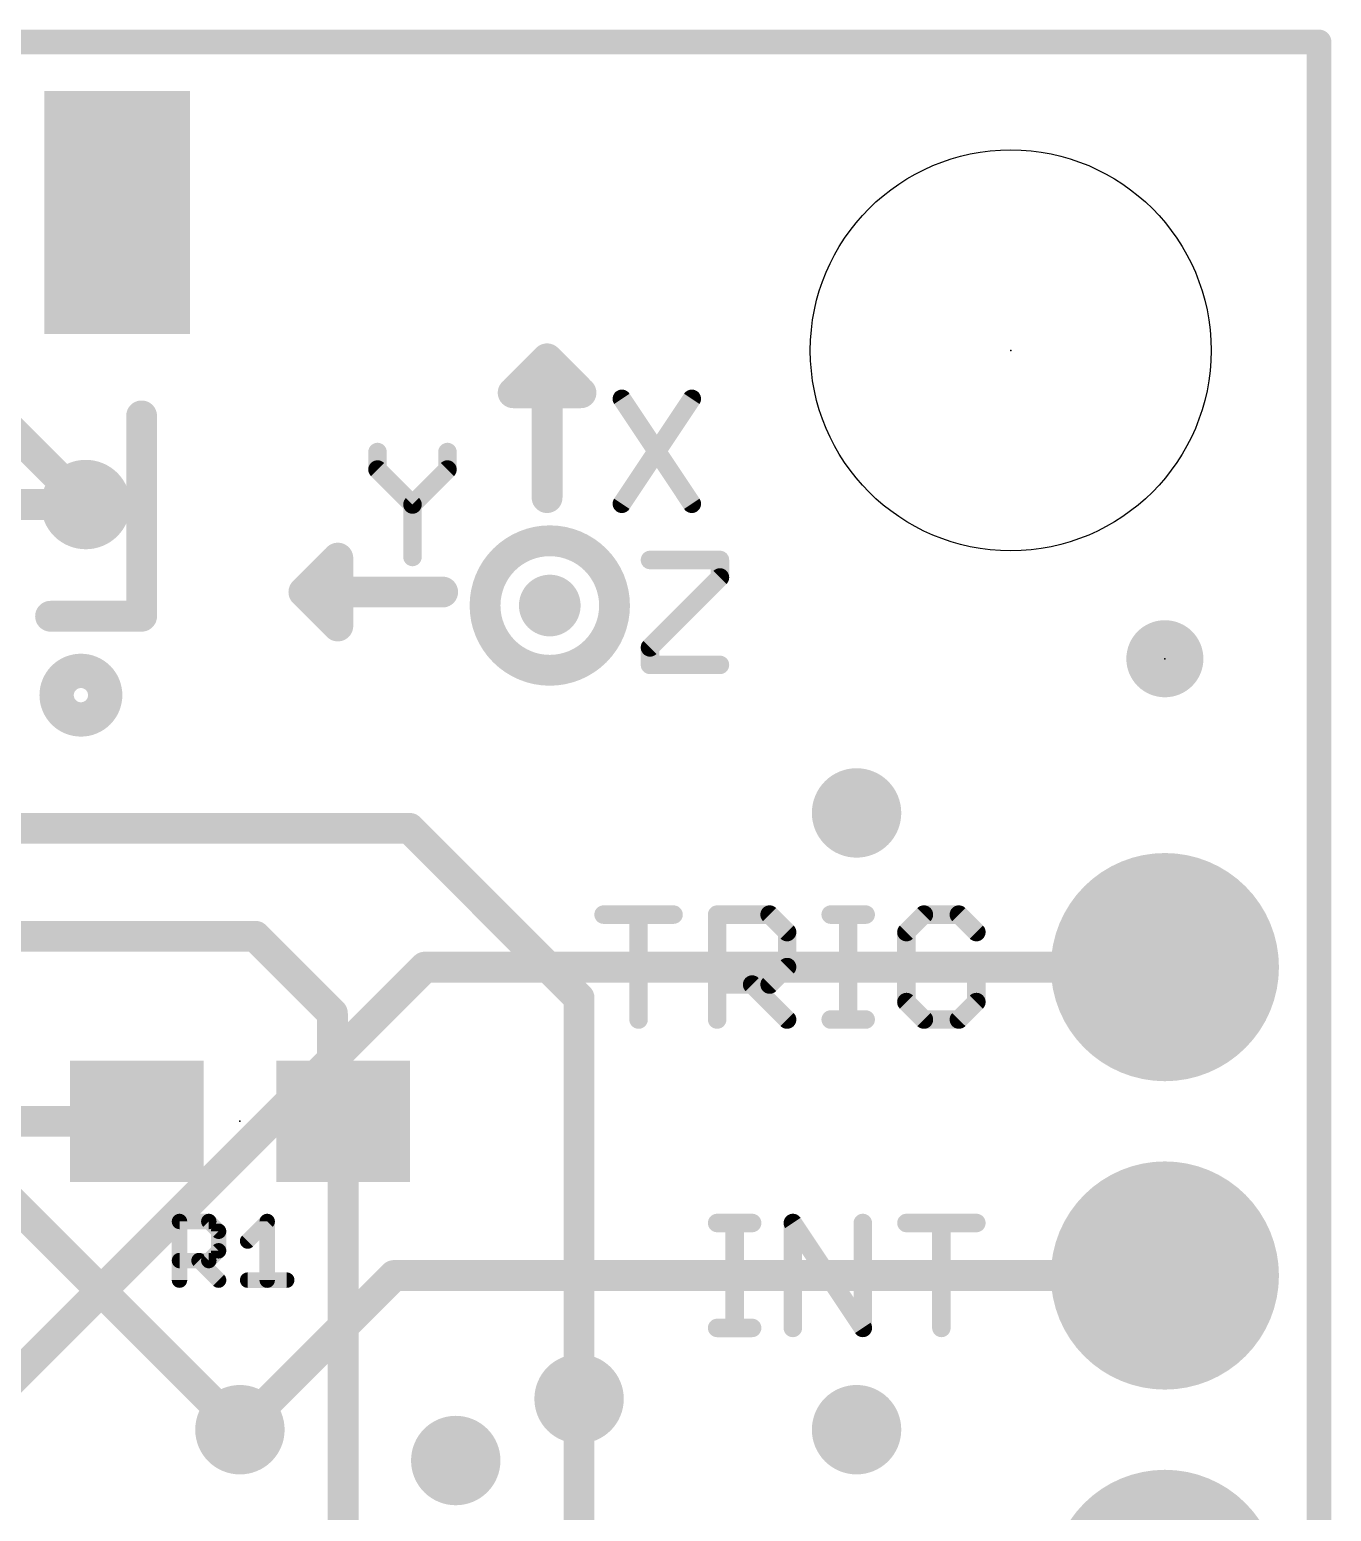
# Model space of a CAD drawing. Extents: x -21 to 25.5, y -12.7 to 25.5.
# Drawn here: x 14.78 to 25.5, y 13.3 to 25.5 of the extents above; entities that cross this region are included whole.
import ezdxf

# ---------------------------------------------------------------- set-up
doc = ezdxf.new("R2010")
doc.units = 0
for name, color, linetype in [('1', 12, 'CONTINUOUS'), ('16', 132, 'CONTINUOUS'), ('17', 110, 'CONTINUOUS'), ('18', 110, 'CONTINUOUS'), ('20', 53, 'CONTINUOUS'), ('21', 41, 'CONTINUOUS'), ('23', 53, 'CONTINUOUS'), ('25', 253, 'CONTINUOUS')]:
    doc.layers.add(name, color=color, linetype=linetype)

# ---------------------------------------------------------------- blocks, each defined once
blk = doc.blocks.new('PIE')
at = {"const_width": 0.5}
blk.add_lwpolyline([(0, -0.25, 1), (0, 0.25, 1), (0, -0.25)], format="xyb", dxfattribs=at)
blk = doc.blocks.new('ROUNDP')
at = {"const_width": 0.5}
blk.add_lwpolyline([(0, -0.25, 1), (0, 0.25, 1), (0, -0.25)], format="xyb", dxfattribs=at)
blk = doc.blocks.new('RECT')
blk.add_solid([(-0.5, -0.5), (0.5, -0.5), (-0.5, 0.5), (0.5, 0.5)])
blk = doc.blocks.new('ROUNDV')
at = {"const_width": 0.5}
blk.add_lwpolyline([(0, -0.25, 1), (0, 0.25, 1), (0, -0.25)], format="xyb", dxfattribs=at)

msp = doc.modelspace()

# ---------------------------------------------------------------- linework, layer by layer
at = {"layer": '1'}
for points, const_width in [([(25.4, 25.4), (0, 25.4)], 0.2032), ([(25.4, 0), (25.4, 25.4)], 0.2032), ([(13.716, 21.59), (15.24, 21.59)], 0.254), ([(13.716, 18.923), (17.907, 18.923)], 0.254), ([(17.907, 18.923), (19.304, 17.526)], 0.254), ([(16.637, 18.034), (12.454, 18.034)], 0.254), ([(17.272, 17.399), (16.637, 18.034)], 0.254), ([(19.304, 17.526), (19.304, 14.224)], 0.254), ([(17.272, 16.598), (17.272, 17.399)], 0.254), ([(17.36, 16.51), (17.272, 16.598)], 0.254), ([(14.478, 16.51), (15.66, 16.51)], 0.254), ([(17.36, 16.51), (17.36, 13.12)], 0.254), ([(14.605, 15.875), (16.51, 13.97)], 0.254)]:
    msp.add_lwpolyline(points, dxfattribs=dict(at, const_width=const_width))
for points, const_width in [([(25.4508, 25.4, 1), (25.3492, 25.4)], 0.1016), ([(25.4, 25.3492, 1), (25.4, 25.4508)], 0.1016), ([(15.24, 21.5265, 1), (15.24, 21.6535)], 0.127), ([(17.9519, 18.9679, 1), (17.8621, 18.8781)], 0.127), ([(17.907, 18.8595, 1), (17.907, 18.9865)], 0.127), ([(16.6819, 18.0789, 1), (16.5921, 17.9891)], 0.127), ([(16.637, 17.9705, 1), (16.637, 18.0975)], 0.127), ([(19.3675, 17.526, 1), (19.2405, 17.526)], 0.127), ([(19.2591, 17.4811, 1), (19.3489, 17.5709)], 0.127), ([(17.3355, 17.399, 1), (17.2085, 17.399)], 0.127), ([(17.2271, 17.3541, 1), (17.3169, 17.4439)], 0.127), ([(17.3169, 16.6429, 1), (17.2271, 16.5531)], 0.127), ([(15.66, 16.4465, 1), (15.66, 16.5735)], 0.127), ([(17.2085, 16.598, 1), (17.3355, 16.598)], 0.127), ([(17.4235, 16.51, 1), (17.2965, 16.51)], 0.127), ([(17.3151, 16.4651, 1), (17.4049, 16.5549)], 0.127), ([(19.2405, 14.224, 1), (19.3675, 14.224)], 0.127), ([(16.4651, 13.9251, 1), (16.5549, 14.0149)], 0.127)]:
    msp.add_lwpolyline(points, format="xyb", dxfattribs=dict(at, const_width=const_width))
at = {"layer": '16'}
for points, const_width in [([(25.4, 25.4), (0, 25.4)], 0.2032), ([(25.4, 0), (25.4, 25.4)], 0.2032), ([(15.24, 21.59), (13.97, 22.86)], 0.254), ([(12.7, 12.446), (18.034, 17.78)], 0.254), ([(18.034, 17.78), (24.13, 17.78)], 0.254), ([(17.78, 15.24), (16.51, 13.97)], 0.254), ([(24.13, 15.24), (17.78, 15.24)], 0.254), ([(19.304, 14.224), (19.304, 11.43)], 0.254)]:
    msp.add_lwpolyline(points, dxfattribs=dict(at, const_width=const_width))
for points, const_width in [([(25.4508, 25.4, 1), (25.3492, 25.4)], 0.1016), ([(25.4, 25.3492, 1), (25.4, 25.4508)], 0.1016), ([(15.1951, 21.5451, 1), (15.2849, 21.6349)], 0.127), ([(18.034, 17.8435, 1), (18.034, 17.7165)], 0.127), ([(18.0789, 17.7351, 1), (17.9891, 17.8249)], 0.127), ([(24.13, 17.7165, 1), (24.13, 17.8435)], 0.127), ([(17.78, 15.3035, 1), (17.78, 15.1765)], 0.127), ([(17.8249, 15.1951, 1), (17.7351, 15.2849)], 0.127), ([(24.13, 15.1765, 1), (24.13, 15.3035)], 0.127), ([(19.3675, 14.224, 1), (19.2405, 14.224)], 0.127), ([(16.4651, 14.0149, 1), (16.5549, 13.9251)], 0.127)]:
    msp.add_lwpolyline(points, format="xyb", dxfattribs=dict(at, const_width=const_width))
at = {"layer": '20', "const_width": 0.2032}
for points in [[(0, 25.4), (25.4, 25.4)], [(25.4, 25.4), (25.4, 0)]]:
    msp.add_lwpolyline(points, dxfattribs=at)
at = {"layer": '20', "const_width": 0.1016}
for points in [[(25.4508, 25.4, 1), (25.3492, 25.4)], [(25.4, 25.3492, 1), (25.4, 25.4508)]]:
    msp.add_lwpolyline(points, format="xyb", dxfattribs=at)
at = {"layer": '20'}
msp.add_circle((22.86, 22.86), 1.651, dxfattribs=at)
at = {"layer": '21'}
for points, const_width in [([(19.0405, 22.7902), (18.7865, 22.5362)], 0.254), ([(19.0405, 22.7902), (19.0405, 21.6471)], 0.254), ([(19.0405, 22.7902), (19.2945, 22.5362)], 0.254), ([(18.7611, 22.5108), (19.3199, 22.5108)], 0.254), ([(19.6564, 22.4607), (20.2326, 21.5964)], 0.1524), ([(20.2326, 22.4607), (19.6564, 21.5964)], 0.1524), ([(15.7, 22.32), (15.7, 20.67)], 0.254), ([(17.6435, 22.0225), (17.6435, 21.8785)], 0.1524), ([(18.2197, 21.8785), (18.2197, 22.0225)], 0.1524), ([(17.6435, 21.8785), (17.9316, 21.5904)], 0.1524), ([(17.9316, 21.5904), (18.2197, 21.8785)], 0.1524), ([(17.9316, 21.5904), (17.9316, 21.1582)], 0.1524), ([(17.0371, 20.8693), (17.2911, 21.1233)], 0.254), ([(17.3164, 20.5899), (17.3164, 21.1487)], 0.254), ([(19.8882, 21.1335), (20.4644, 21.1335)], 0.1524), ([(20.4644, 21.1335), (20.4644, 20.9895)], 0.1524), ([(17.0371, 20.8693), (18.1801, 20.8693)], 0.254), ([(17.0371, 20.8693), (17.2911, 20.6153)], 0.254), ([(20.4644, 20.9895), (19.8882, 20.4133)], 0.1524), ([(15.7, 20.67), (14.95, 20.67)], 0.254), ([(19.8882, 20.4133), (19.8882, 20.2692)], 0.1524), ([(19.8882, 20.2692), (20.4644, 20.2692)], 0.1524), ([(19.506, 18.2125), (20.0822, 18.2125)], 0.1524), ([(19.7941, 17.3482), (19.7941, 18.2125)], 0.1524), ([(20.4415, 17.3482), (20.4415, 18.2125)], 0.1524), ([(20.4415, 18.2125), (20.8737, 18.2125)], 0.1524), ([(20.8737, 18.2125), (21.0177, 18.0685)], 0.1524), ([(21.377, 18.2125), (21.6651, 18.2125)], 0.1524), ([(21.5211, 17.3482), (21.5211, 18.2125)], 0.1524), ([(22.1447, 18.2125), (22.0007, 18.0685)], 0.1524), ([(22.4328, 18.2125), (22.1447, 18.2125)], 0.1524), ([(22.5769, 18.0685), (22.4328, 18.2125)], 0.1524), ([(21.0177, 18.0685), (21.0177, 17.7804)], 0.1524), ([(22.0007, 18.0685), (22.0007, 17.4923)], 0.1524), ([(21.0177, 17.7804), (20.8737, 17.6363)], 0.1524), ([(22.5769, 17.7804), (22.2888, 17.7804)], 0.1524), ([(22.5769, 17.4923), (22.5769, 17.7804)], 0.1524), ([(20.8737, 17.6363), (20.4415, 17.6363)], 0.1524), ([(20.7296, 17.6363), (21.0177, 17.3482)], 0.1524), ([(22.0007, 17.4923), (22.1447, 17.3482)], 0.1524), ([(22.4328, 17.3482), (22.5769, 17.4923)], 0.1524), ([(21.377, 17.3482), (21.6651, 17.3482)], 0.1524), ([(22.1447, 17.3482), (22.4328, 17.3482)], 0.1524), ([(20.4415, 15.6725), (20.7296, 15.6725)], 0.1524), ([(20.5855, 14.8082), (20.5855, 15.6725)], 0.1524), ([(21.0652, 14.8082), (21.0652, 15.6725)], 0.1524), ([(21.0652, 15.6725), (21.6414, 14.8082)], 0.1524), ([(21.6414, 14.8082), (21.6414, 15.6725)], 0.1524), ([(22.0007, 15.6725), (22.5769, 15.6725)], 0.1524), ([(22.2888, 14.8082), (22.2888, 15.6725)], 0.1524), ([(20.4415, 14.8082), (20.7296, 14.8082)], 0.1524)]:
    msp.add_lwpolyline(points, dxfattribs=dict(at, const_width=const_width))
for points, const_width in [([(19.104, 22.7902, 1), (18.977, 22.7902)], 0.127), ([(19.0854, 22.8351, 1), (18.9956, 22.7452)], 0.127), ([(19.0854, 22.7452, 1), (18.9956, 22.8351)], 0.127), ([(18.7611, 22.5743, 1), (18.7611, 22.4473)], 0.127), ([(18.7416, 22.5811, 1), (18.8314, 22.4912)], 0.127), ([(19.2496, 22.4912, 1), (19.3394, 22.5811)], 0.127), ([(19.3199, 22.4473, 1), (19.3199, 22.5743)], 0.127), ([(19.6881, 22.4818, 1), (19.6247, 22.4396)], 0.0762), ([(20.2644, 22.4396, 1), (20.2009, 22.4818)], 0.0762), ([(15.7635, 22.32, 1), (15.6365, 22.32)], 0.127), ([(17.6816, 22.0225, 1), (17.6054, 22.0225)], 0.0762), ([(18.2578, 22.0225, 1), (18.1816, 22.0225)], 0.0762), ([(17.6704, 21.9054, 1), (17.6165, 21.8515)], 0.0762), ([(17.6054, 21.8785, 1), (17.6816, 21.8785)], 0.0762), ([(18.1816, 21.8785, 1), (18.2578, 21.8785)], 0.0762), ([(18.2466, 21.8515, 1), (18.1928, 21.9054)], 0.0762), ([(17.9046, 21.6173, 1), (17.9585, 21.5634)], 0.0762), ([(17.9697, 21.5904, 1), (17.8935, 21.5904)], 0.0762), ([(17.9046, 21.5634, 1), (17.9585, 21.6173)], 0.0762), ([(18.977, 21.6471, 1), (19.104, 21.6471)], 0.127), ([(19.6247, 21.6175, 1), (19.6881, 21.5752)], 0.0762), ([(20.2009, 21.5752, 1), (20.2644, 21.6175)], 0.0762), ([(19.0627, 20.2248, 1), (19.0627, 21.2916, 1), (19.0627, 20.2248)], 0.254), ([(17.336, 21.0784, 1), (17.2461, 21.1682)], 0.127), ([(17.38, 21.1487, 1), (17.2529, 21.1487)], 0.127), ([(17.8935, 21.1582, 1), (17.9697, 21.1582)], 0.0762), ([(19.8882, 21.1716, 1), (19.8882, 21.0954)], 0.0762), ([(20.5025, 21.1335, 1), (20.4263, 21.1335)], 0.0762), ([(20.4644, 21.0954, 1), (20.4644, 21.1716)], 0.0762), ([(17.082, 20.9142, 1), (16.9921, 20.8244)], 0.127), ([(17.0371, 20.9328, 1), (17.0371, 20.8058)], 0.127), ([(18.1801, 20.8058, 1), (18.1801, 20.9328)], 0.127), ([(19.0627, 20.6312, 1), (19.0627, 20.8851, 1), (19.0627, 20.6312)], 0.254), ([(20.4263, 20.9895, 1), (20.5025, 20.9895)], 0.0762), ([(20.4914, 20.9625, 1), (20.4375, 21.0164)], 0.0762), ([(16.9921, 20.9142, 1), (17.082, 20.8244)], 0.127), ([(14.95, 20.7335, 1), (14.95, 20.6065)], 0.127), ([(15.7, 20.6065, 1), (15.7, 20.7335)], 0.127), ([(15.6365, 20.67, 1), (15.7635, 20.67)], 0.127), ([(17.2461, 20.5704, 1), (17.336, 20.6602)], 0.127), ([(17.2529, 20.5899, 1), (17.38, 20.5899)], 0.127), ([(19.9263, 20.4133, 1), (19.8501, 20.4133)], 0.0762), ([(19.8613, 20.4402, 1), (19.9151, 20.3863)], 0.0762), ([(15.2, 19.8786, 1), (15.2, 20.1614, 1), (15.2, 19.8786)], 0.4), ([(19.8882, 20.3073, 1), (19.8882, 20.2311)], 0.0762), ([(19.8501, 20.2692, 1), (19.9263, 20.2692)], 0.0762), ([(20.4644, 20.2311, 1), (20.4644, 20.3073)], 0.0762), ([(19.506, 18.2506, 1), (19.506, 18.1744)], 0.0762), ([(19.8322, 18.2125, 1), (19.756, 18.2125)], 0.0762), ([(20.0822, 18.1744, 1), (20.0822, 18.2506)], 0.0762), ([(20.4796, 18.2125, 1), (20.4034, 18.2125)], 0.0762), ([(20.4415, 18.2506, 1), (20.4415, 18.1744)], 0.0762), ([(20.9006, 18.2395, 1), (20.8467, 18.1856)], 0.0762), ([(20.8737, 18.1744, 1), (20.8737, 18.2506)], 0.0762), ([(21.377, 18.2506, 1), (21.377, 18.1744)], 0.0762), ([(21.5592, 18.2125, 1), (21.483, 18.2125)], 0.0762), ([(21.6651, 18.1744, 1), (21.6651, 18.2506)], 0.0762), ([(22.1447, 18.2506, 1), (22.1447, 18.1744)], 0.0762), ([(22.1717, 18.1856, 1), (22.1178, 18.2395)], 0.0762), ([(22.4598, 18.2395, 1), (22.4059, 18.1856)], 0.0762), ([(22.4328, 18.1744, 1), (22.4328, 18.2506)], 0.0762), ([(21.0558, 18.0685, 1), (20.9796, 18.0685)], 0.0762), ([(20.9908, 18.0415, 1), (21.0446, 18.0954)], 0.0762), ([(21.9737, 18.0954, 1), (22.0276, 18.0415)], 0.0762), ([(22.0388, 18.0685, 1), (21.9626, 18.0685)], 0.0762), ([(22.55, 18.0415, 1), (22.6038, 18.0954)], 0.0762), ([(20.9796, 17.7804, 1), (21.0558, 17.7804)], 0.0762), ([(21.0446, 17.7534, 1), (20.9908, 17.8073)], 0.0762), ([(22.2888, 17.8185, 1), (22.2888, 17.7423)], 0.0762), ([(22.615, 17.7804, 1), (22.5388, 17.7804)], 0.0762), ([(22.5769, 17.7423, 1), (22.5769, 17.8185)], 0.0762), ([(20.4415, 17.6744, 1), (20.4415, 17.5982)], 0.0762), ([(20.7565, 17.6633, 1), (20.7027, 17.6094)], 0.0762), ([(20.8467, 17.6633, 1), (20.9006, 17.6094)], 0.0762), ([(20.8737, 17.5982, 1), (20.8737, 17.6744)], 0.0762), ([(22.0276, 17.5192, 1), (21.9737, 17.4653)], 0.0762), ([(21.9626, 17.4923, 1), (22.0388, 17.4923)], 0.0762), ([(22.5388, 17.4923, 1), (22.615, 17.4923)], 0.0762), ([(22.6038, 17.4653, 1), (22.55, 17.5192)], 0.0762), ([(19.756, 17.3482, 1), (19.8322, 17.3482)], 0.0762), ([(20.4034, 17.3482, 1), (20.4796, 17.3482)], 0.0762), ([(20.9908, 17.3213, 1), (21.0446, 17.3751)], 0.0762), ([(21.377, 17.3863, 1), (21.377, 17.3101)], 0.0762), ([(21.483, 17.3482, 1), (21.5592, 17.3482)], 0.0762), ([(21.6651, 17.3101, 1), (21.6651, 17.3863)], 0.0762), ([(22.1447, 17.3863, 1), (22.1447, 17.3101)], 0.0762), ([(22.1178, 17.3213, 1), (22.1717, 17.3751)], 0.0762), ([(22.4059, 17.3751, 1), (22.4598, 17.3213)], 0.0762), ([(22.4328, 17.3101, 1), (22.4328, 17.3863)], 0.0762), ([(20.4415, 15.7106, 1), (20.4415, 15.6344)], 0.0762), ([(20.6236, 15.6725, 1), (20.5474, 15.6725)], 0.0762), ([(20.7296, 15.6344, 1), (20.7296, 15.7106)], 0.0762), ([(21.0969, 15.6937, 1), (21.0335, 15.6514)], 0.0762), ([(21.1033, 15.6725, 1), (21.0271, 15.6725)], 0.0762), ([(21.6795, 15.6725, 1), (21.6033, 15.6725)], 0.0762), ([(22.0007, 15.7106, 1), (22.0007, 15.6344)], 0.0762), ([(22.3269, 15.6725, 1), (22.2507, 15.6725)], 0.0762), ([(22.5769, 15.6344, 1), (22.5769, 15.7106)], 0.0762), ([(20.4415, 14.8463, 1), (20.4415, 14.7701)], 0.0762), ([(20.5474, 14.8082, 1), (20.6236, 14.8082)], 0.0762), ([(20.7296, 14.7701, 1), (20.7296, 14.8463)], 0.0762), ([(21.0271, 14.8082, 1), (21.1033, 14.8082)], 0.0762), ([(21.6033, 14.8082, 1), (21.6795, 14.8082)], 0.0762), ([(21.6097, 14.7871, 1), (21.6731, 14.8293)], 0.0762), ([(22.2507, 14.8082, 1), (22.3269, 14.8082)], 0.0762)]:
    msp.add_lwpolyline(points, format="xyb", dxfattribs=dict(at, const_width=const_width))
at = {"layer": '23'}
for p in [(22.86, 22.86), (24.13, 20.32), (16.51, 16.51)]:
    msp.add_point(p, dxfattribs=at)
at = {"layer": '25', "const_width": 0.0635}
for points in [[(16.0439, 15.6849, 1), (15.9804, 15.6849)], [(16.0122, 15.7167, 1), (16.0122, 15.6532)], [(16.2761, 15.7074, 1), (16.2312, 15.6625)], [(16.2537, 15.6532, 1), (16.2537, 15.7167)], [(16.7662, 15.6849, 1), (16.7028, 15.6849)], [(16.757, 15.6625, 1), (16.712, 15.7074)], [(16.3659, 15.6044, 1), (16.3024, 15.6044)], [(16.3117, 15.582, 1), (16.3566, 15.6269)], [(16.3566, 15.421, 1), (16.3117, 15.4659)], [(16.551, 15.5464, 1), (16.5959, 15.5015)], [(16.0122, 15.3947, 1), (16.0122, 15.3312)], [(16.1956, 15.3854, 1), (16.1507, 15.3405)], [(16.2312, 15.3854, 1), (16.2761, 15.3405)], [(16.2537, 15.3312, 1), (16.2537, 15.3947)], [(16.3024, 15.4434, 1), (16.3659, 15.4434)], [(16.3117, 15.1794, 1), (16.3566, 15.2244)], [(16.5735, 15.2337, 1), (16.5735, 15.1701)], [(16.8955, 15.1701, 1), (16.8955, 15.2337)], [(15.9804, 15.2019, 1), (16.0439, 15.2019)], [(16.7028, 15.2019, 1), (16.7662, 15.2019)]]:
    msp.add_lwpolyline(points, format="xyb", dxfattribs=at)
at = {"layer": '25', "const_width": 0.127}
for points in [[(16.0122, 15.2019), (16.0122, 15.6849)], [(16.0122, 15.6849), (16.2537, 15.6849)], [(16.2537, 15.6849), (16.3342, 15.6044)], [(16.5735, 15.5239), (16.7345, 15.6849)], [(16.7345, 15.6849), (16.7345, 15.2019)], [(16.3342, 15.6044), (16.3342, 15.4434)], [(16.3342, 15.4434), (16.2537, 15.3629)], [(16.2537, 15.3629), (16.0122, 15.3629)], [(16.1732, 15.3629), (16.3342, 15.2019)], [(16.5735, 15.2019), (16.8955, 15.2019)]]:
    msp.add_lwpolyline(points, dxfattribs=at)

# ---------------------------------------------------------------- block references
at = {"layer": '1', "xscale": 1.2, "yscale": 2, "rotation": 180}
msp.add_blockref('RECT', (15.5, 23.995), dxfattribs=at)
at = {"layer": '1', "xscale": 0.635, "yscale": 0.635}
msp.add_blockref('PIE', (24.13, 20.32), dxfattribs=at)
at = {"layer": '1', "xscale": 1.1, "rotation": 180}
for p in [(15.66, 16.51), (17.36, 16.51)]:
    msp.add_blockref('RECT', p, dxfattribs=at)
at = {"layer": '16', "xscale": 0.635, "yscale": 0.635}
msp.add_blockref('PIE', (24.13, 20.32), dxfattribs=at)
at = {"layer": '17', "xscale": 1.8796, "yscale": 1.8796, "rotation": 180}
for p in [(24.13, 17.78), (24.13, 17.78), (24.13, 15.24), (24.13, 15.24), (24.13, 12.7), (24.13, 12.7)]:
    msp.add_blockref('ROUNDP', p, dxfattribs=at)
at = {"layer": '18', "xscale": 0.7366, "yscale": 0.7366}
for p in [(15.24, 21.59), (15.24, 21.59), (21.59, 19.05), (21.59, 19.05), (19.304, 14.224), (19.304, 14.224), (16.51, 13.97), (16.51, 13.97), (21.59, 13.97), (21.59, 13.97), (18.288, 13.716), (18.288, 13.716)]:
    msp.add_blockref('ROUNDV', p, dxfattribs=at)

doc.saveas('drawing.dxf')
